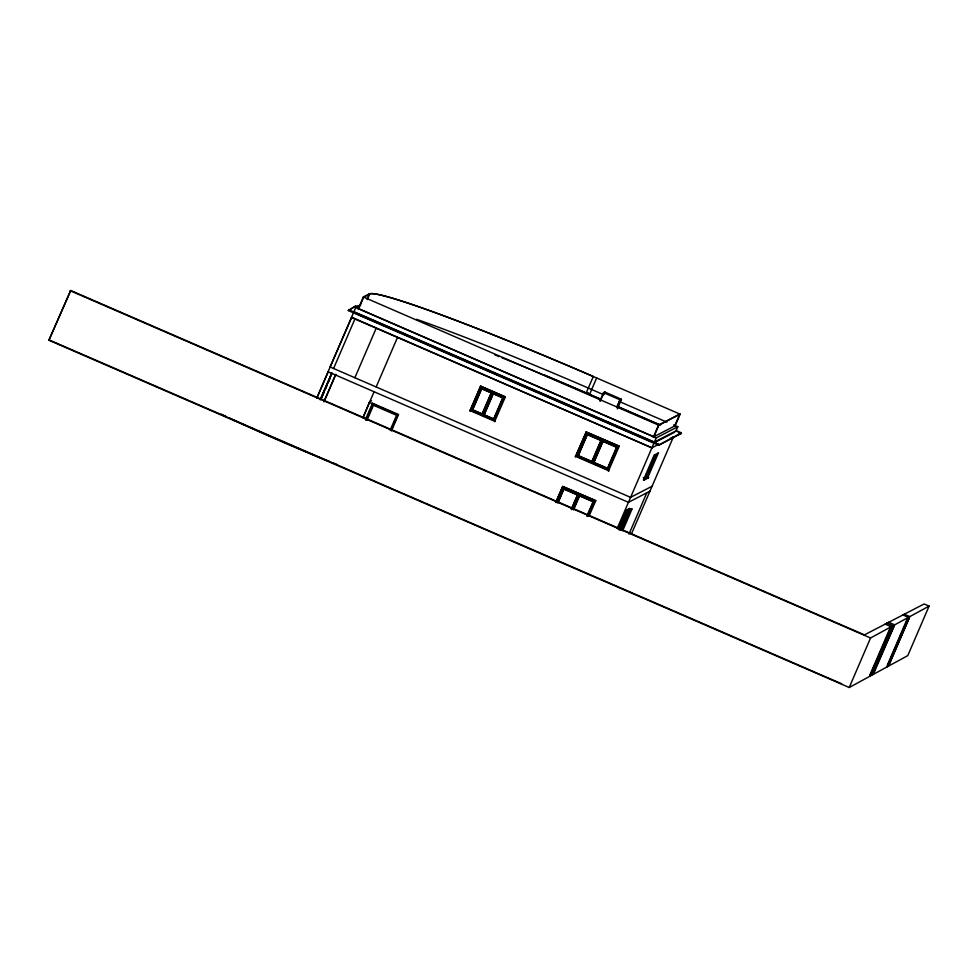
<?xml version="1.0" encoding="UTF-8"?>
<svg xmlns="http://www.w3.org/2000/svg" width="978" height="978" viewBox="0 0 978 978"><rect width="100%" height="100%" fill="white"/><g stroke="black" fill="none" stroke-linecap="round" stroke-linejoin="round"><path stroke-width="1.47" d="M48.9 340.258L70.709 290.49L864.43 634.869L924.149 603.952L929.1 606.103L907.767 655.627L849.222 687.51L48.9 340.258L70.709 290.49M348.278 310.552L355.197 306.334L348.278 310.552L658.634 445.21L680.994 433.645L681.348 432.814L675.749 430.381M316.676 398.217L355.723 307.569L360.674 305.002M316.921 398.083L328.241 371.823L628.451 502.325L650.089 491.115M502.032 357.777A231.077 13.301 23.3 0 1 586.177 393.034L593.291 376.506A231.431 13.325 23.3 0 0 369.342 293.877L363.351 296.994L358.376 308.547L653.879 436.763L675.162 425.748L680.15 414.183L596.641 377.973M358.364 309.5L363.706 297.116L369.684 294.023A231.077 13.301 23.3 0 1 593.291 376.518L596.666 377.96L589.538 394.489L600.614 399.293M320.136 399.721L331.701 373.327L320.393 399.586M333.584 368.498L354.941 318.926M320.833 399.281L332.141 373.021M321.139 399.012L324.109 392.141M325.295 389.378L327.068 385.259M328.253 382.508L330.026 378.376M367.141 299.011L369.354 293.877M367.312 299.525L369.684 294.023M324.293 400.784L335.613 374.525M324.011 401.897L335.87 374.378M354.867 377.74L376.2 328.205M362.887 417.789L374.024 391.921M376.151 386.97L397.484 337.447M363.131 417.667L369.635 401.787L371.518 400.809M365.381 419.696L372.484 403.217M366.029 420.271L372.997 404.085L397.753 414.831L391.359 429.66M367.777 416.42L368.963 413.657M370.748 409.537L371.933 406.787M367.031 420.234L373.486 405.271L396.591 415.283L390.124 430.259M391.102 430.039L397.618 414.904L369.403 402.423M391.444 431.005L398.559 414.525L372.471 403.229M469.66 410.393L495.064 421.42M480.724 386.065L470.063 410.821M469.953 410.882L480.614 386.114L505.369 396.86L494.562 421.689M481.592 388.462L472.337 409.929L482.252 414.22L491.494 392.765L481.579 388.474M481.751 388.816L472.704 409.782L482.13 413.853L491.164 392.887L481.738 388.816M482.704 415.418L492.667 392.3M493.658 418.877L502.704 397.899L493.291 393.828L484.257 414.794L493.682 418.865M504.208 397.312L494.232 420.43L471.139 410.418L481.115 387.288L504.183 397.325M587.986 393.633L588.34 392.801M575.26 456.213L608.915 470.821M556.091 501.628L562.607 486.494L595.859 500.675M575.406 456.775L586.323 431.873M555.834 502.484L562.753 486.421L595.749 500.736L589.098 515.944M575.553 456.702L586.213 431.934L619.221 446.249L608.414 471.09M599.942 400.907L603.499 392.655L604.734 392.007L621.47 399.269L617.326 408.902M600.296 401.041L603.842 392.789L605.04 392.166M556.788 502.558L563.242 487.594L594.6 501.188L588.133 516.164M576.739 456.237L586.714 433.107L618.059 446.701L608.084 469.831L576.751 456.225M603.499 394.794L604.685 392.031L603.548 394.757M577.937 455.748L587.179 434.293L601.226 440.369L591.959 461.836L577.937 455.748L587.203 434.281M563.731 488.768L557.961 502.179L563.719 488.768L577.754 494.844L571.384 509.611M557.851 503.095L563.89 489.11L577.423 494.978L571.384 508.963M572.485 509.342L578.927 494.391M592.436 463.022L602.387 439.904M616.935 406.652L619.905 399.77M617.265 406.799L620.248 399.904L603.499 392.655M573.609 508.988L579.404 495.565L593.438 501.653L587.057 516.408M617.534 407.41L621.091 399.158M573.536 509.893L579.563 495.907L593.096 501.775L587.057 515.773M653.218 437.435L658.549 425.051L679.796 414.049L674.453 426.432M653.879 436.763L658.854 425.21L680.15 414.183M617.142 528.585L656.177 437.936L677.815 426.726L673.659 424.917M618.365 528.181L626.03 510.369L629.771 508.438L621.409 529.196M618.512 527.986L625.614 511.482L629.184 509.636M618.414 529.587L626.531 510.577L630.26 508.646M619.477 529.917L627.766 510.65M620.296 530.272L629.771 508.438M621.837 530.113L630.737 509.477L632.155 508.731L622.68 530.748M643.5 479.77L654.196 454.99L655.627 454.257L644.954 479.024L643.5 479.77L645.639 479.293L643.255 477.496M658.634 445.21L681.348 432.814M644.16 480.051L645.786 478.963M646.36 478.291L657.045 453.511L658.475 452.777L647.803 477.545L646.36 478.291L648.487 477.814L647.986 477.13M647.02 478.584L648.634 477.484M629.001 534.11L646.776 492.826M631.47 533.89L673.549 436.628L670.847 438.034M675.688 431.677L677.815 426.726M849.222 687.51L870.554 637.986L929.1 606.103M870.017 674.686L872.07 674.062L870.017 674.686L890.212 627.803M869.858 676.275L891.19 626.751L885.163 624.135L888.733 622.289L894.662 624.856L873.33 674.38M870.518 674.906L891.765 626.959M871.569 673.842L891.948 626.861L894.002 626.226L873.305 672.901L871.753 673.744L873.305 672.901M871.594 675.333L892.926 625.798L886.948 623.206M872.254 673.964L892.449 627.069M908.648 617.766L907.437 618.414L887.254 665.309L888.452 664.649L909.137 617.974L888.953 664.869L887.743 665.517M887.083 666.898L908.415 617.362L902.877 614.966M888.476 666.14L909.797 616.605L904.308 614.221M909.137 617.974L907.437 618.414M619.318 446.2L586.079 432.007M676.042 430.846L654.404 442.056L353.938 311.689M674.331 432.374L654.05 442.887L353.584 312.52M351.457 317.471L651.91 447.838L658.671 444.33M643.683 479.354L644.306 479.721M646.531 477.875L647.155 478.254M652.228 486.164L630.578 497.362L330.124 366.994L351.725 317.288L651.91 447.838M586.25 392.875L600.81 399.195M586.177 393.034L589.538 394.489M602.815 394.354L588.316 388.058A231.431 13.325 23.3 0 0 416.542 319.293M619.514 401.591L666.825 422.117M678.194 432.423L680.994 433.645M617.448 406.408L659.05 424.452M617.252 406.518L660.211 425.149M363.351 296.994L658.854 425.21M355.723 307.569L656.177 437.936M348.633 309.733L658.989 444.391M480.479 386.188L505.223 396.934M647.827 477.533L648.487 477.814M644.979 479.012L645.639 479.293M628.365 509.281L629.685 509.844L625.614 511.482M70.233 290.735L870.554 637.986M49.377 340.014L841.691 683.793M337.581 464.758A116.957 6.736 23.3 0 1 333.364 463.095M330.503 461.946A116.957 6.736 23.3 0 1 228.889 417.777M226.273 416.542A116.957 6.736 23.3 0 1 221.236 414.134M355.222 306.346A239.378 13.778 23.3 0 1 359.085 306.09M544.563 375.112A234.072 13.472 23.3 0 1 584.868 392.276M494.905 354.904A231.077 13.301 23.3 0 1 499.171 356.628M493.144 393.474L483.89 414.941L493.804 419.232L503.047 397.777L493.132 393.486M587.362 434.623L578.304 455.601L591.861 461.469L600.883 440.491L587.338 434.635M602.876 441.078L593.609 462.557L607.656 468.633L616.898 447.166L602.851 441.09M603.035 441.42L593.988 462.398L607.534 468.266L616.556 447.301L603.01 441.433"/></g></svg>
